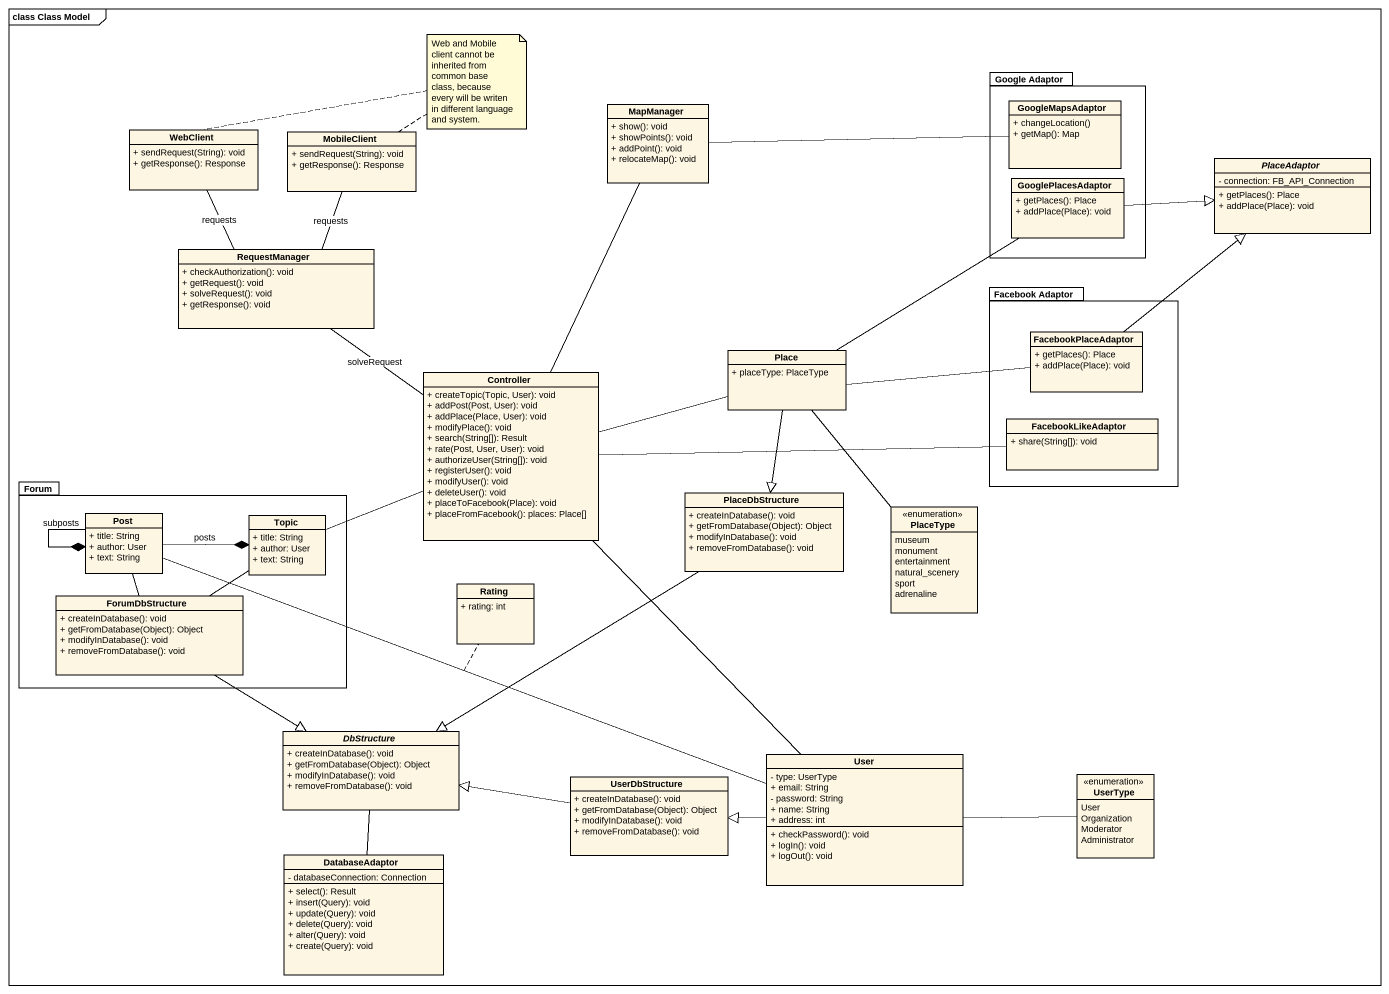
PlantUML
@startuml
mainframe class Class Model
hide circle
hide empty members
skinparam classAttributeIconSize 0
package "Google Adaptor" as Google_Adaptor {
  class GoogleMapsAdaptor {
    + changeLocation()
    + getMap(): Map
  }
  class GooglePlacesAdaptor {
    + getPlaces(): Place
    + addPlace(Place): void
  }
}
class MapManager {
  + show(): void
  + showPoints(): void
  + addPoint(): void
  + relocateMap(): void
}
class WebClient {
  + sendRequest(String): void
  + getResponse(): Response
}
class MobileClient {
  + sendRequest(String): void
  + getResponse(): Response
}
abstract class PlaceAdaptor {
  - connection: FB_API_Connection
  + getPlaces(): Place
  + addPlace(Place): void
}
class RequestManager {
  + checkAuthorization(): void
  + getRequest(): void
  + solveRequest(): void
  + getResponse(): void
}
package "Facebook Adaptor" as Facebook_Adaptor {
  class FacebookPlaceAdaptor {
    + getPlaces(): Place
    + addPlace(Place): void
  }
  class FacebookLikeAdaptor {
    + share(String[]): void
  }
}
class Controller {
  + createTopic(Topic, User): void
  + addPost(Post, User): void
  + addPlace(Place, User): void
  + modifyPlace(): void
  + search(String[]): Result
  + rate(Post, User, User): void
  + authorizeUser(String[]): void
  + registerUser(): void
  + modifyUser(): void
  + deleteUser(): void
  + placeToFacebook(Place): void
  + placeFromFacebook(): places: Place[]
}
class Place {
  + placeType: PlaceType
}
package Forum {
  class Post {
    + title: String
    + author: User
    + text: String
  }
  class Topic {
    + title: String
    + author: User
    + text: String
  }
  class ForumDbStructure {
    + createInDatabase(): void
    + getFromDatabase(Object): Object
    + modifyInDatabase(): void
    + removeFromDatabase(): void
  }
}
class PlaceDbStructure {
  + createInDatabase(): void
  + getFromDatabase(Object): Object
  + modifyInDatabase(): void
  + removeFromDatabase(): void
}
enum PlaceType {
  museum
  monument
  entertainment
  natural_scenery
  sport
  adrenaline
}
class Rating {
  + rating: int
}
abstract class DbStructure {
  + createInDatabase(): void
  + getFromDatabase(Object): Object
  + modifyInDatabase(): void
  + removeFromDatabase(): void
}
class User {
  - type: UserType
  + email: String
  - password: String
  + name: String
  + address: int
  + checkPassword(): void
  + logIn(): void
  + logOut(): void
}
class UserDbStructure {
  + createInDatabase(): void
  + getFromDatabase(Object): Object
  + modifyInDatabase(): void
  + removeFromDatabase(): void
}
enum UserType {
  User
  Organization
  Moderator
  Administrator
}
class DatabaseAdaptor {
  - databaseConnection: Connection
  + select(): Result
  + insert(Query): void
  + update(Query): void
  + delete(Query): void
  + alter(Query): void
  + create(Query): void
}
MapManager -right- GoogleMapsAdaptor
MapManager -- Controller
MobileClient -- RequestManager : requests
GooglePlacesAdaptor -right-|> PlaceAdaptor
RequestManager -up- WebClient : requests
RequestManager -- Controller : solveRequest
FacebookPlaceAdaptor -up-|> PlaceAdaptor
Controller -right- FacebookLikeAdaptor
Controller -left- Topic
Controller -- User
Place -up- GooglePlacesAdaptor
Place -right- FacebookPlaceAdaptor
Place -left- Controller
Place --|> PlaceDbStructure
PlaceDbStructure --|> DbStructure
Post --* Post : subposts
Post -right-* Topic : posts
Post -- ForumDbStructure
Post -right- User
(Post, User) .. Rating
Topic -- ForumDbStructure
PlaceType -up- Place
ForumDbStructure --|> DbStructure
DbStructure -- DatabaseAdaptor
User -left-|> UserDbStructure
UserDbStructure -left-|> DbStructure
UserType -left- User
note as N1
  Web and Mobile client cannot be inherited from common base class, because every will be writen in different language and system.
end note
N1 .. WebClient
N1 .. MobileClient
@enduml
